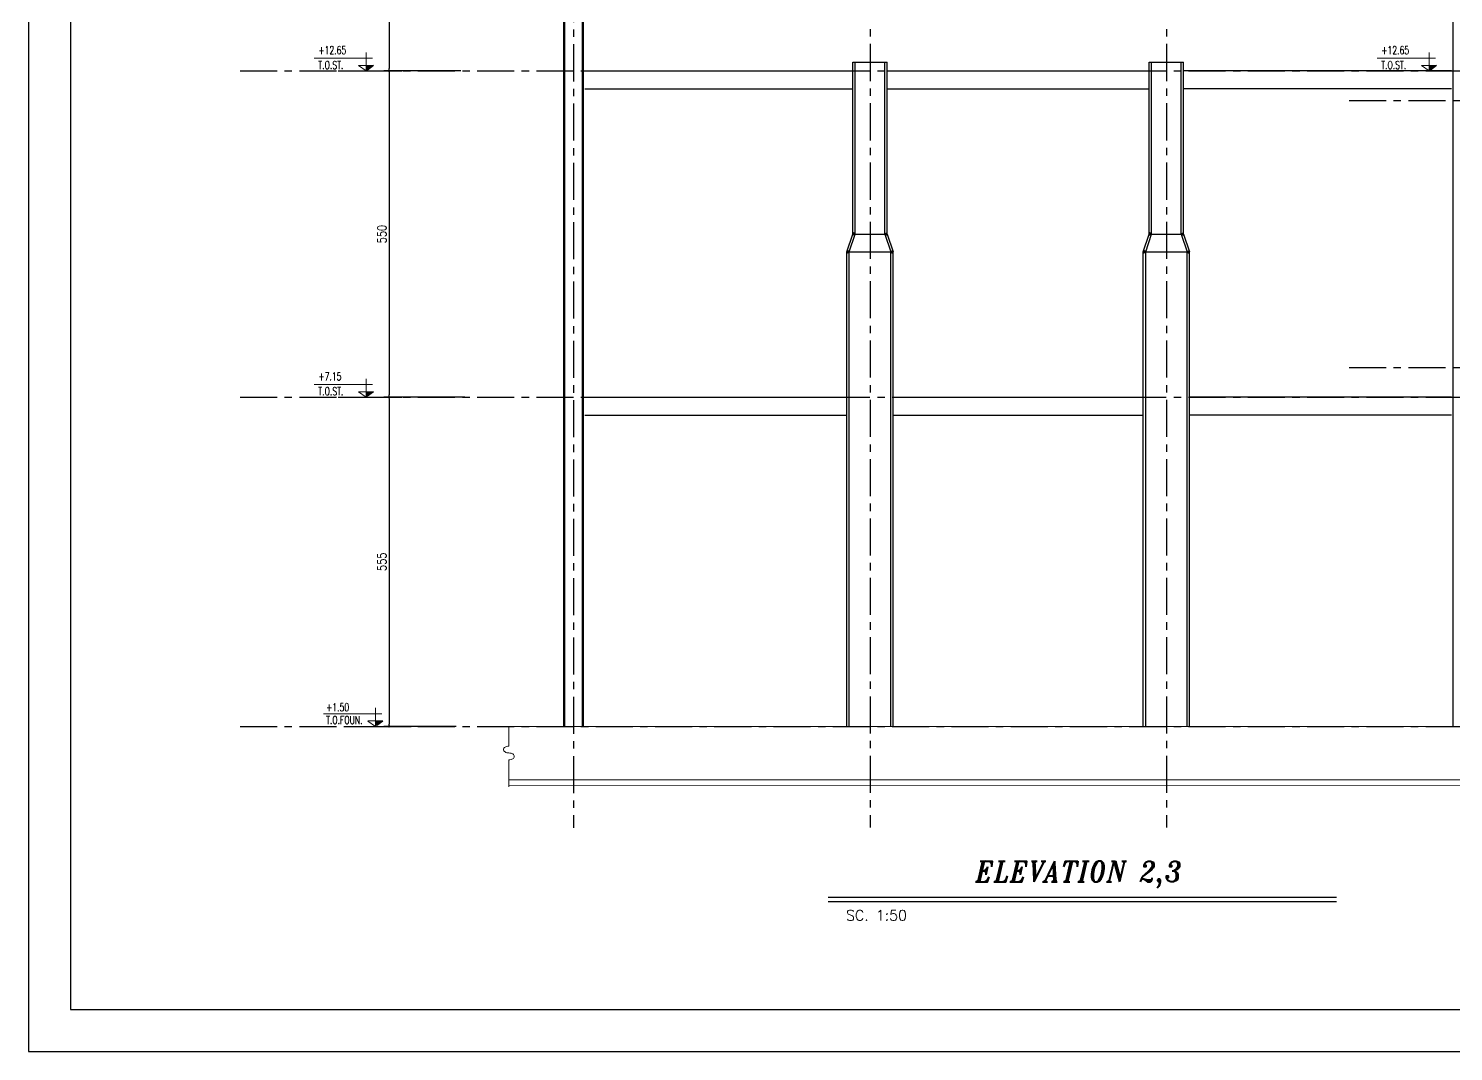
# Model space of a CAD drawing. Header units: inches. Extents: x 460503 to 460688, y 47570 to 48852.
# Drawn here: x 460506.05 to 460554.12, y 47936.28 to 47970.78 of the extents above; entities that cross this region are included whole.
import ezdxf

# ---------------------------------------------------------------- set-up
doc = ezdxf.new("R2010")
doc.units = ezdxf.units.IN
doc.header["$MEASUREMENT"] = 0
doc.linetypes.add('CENTER', pattern=[2, 1.25, -0.25, 0.25, -0.25])
doc.linetypes.add('HIDDEN', pattern=[0.375, 0.25, -0.125])
for name, color, linetype in [('1', 1, 'Continuous'), ('1R', 1, 'Continuous'), ('2H', 2, 'HIDDEN'), ('3', 3, 'HIDDEN'), ('3G', 3, 'Continuous'), ('4C', 4, 'Continuous'), ('6M', 6, 'Continuous'), ('AXE', 1, 'CENTER'), ('D', 1, 'Continuous'), ('DIM', 8, 'Continuous'), ('lateral brace', 5, 'Continuous'), ('Layer4', 118, 'Continuous'), ('LEVEL', 3, 'HIDDEN'), ('TXT', 3, 'Continuous')]:
    doc.layers.add(name, color=color, linetype=linetype)
doc.layers.add('2', color=2, linetype='Continuous', lineweight=9)
doc.styles.add('ITALICT', font='italict')
doc.styles.add('ROMANS', font='ROMANS', dxfattribs={"width": 0.8})
doc.styles.add('ROMANT', font='romant')
doc.dimstyles.new('1-100', dxfattribs={"dimtxt": 0.3, "dimasz": 0.08, "dimexe": 0.18, "dimexo": 0.0625, "dimgap": 0.09, "dimtad": 1, "dimdec": 0, "dimlfac": 100, "dimdsep": 46, "dimtxsty": 'ROMANT', "dimblk": 'DOT', "dimcen": 0.09, "dimclrd": 1, "dimclre": 1, "dimclrt": 3, "dimadec": 0, "dimazin": 0, "dimtfac": 1, "dimtdec": 0, "dimtix": 1, "dimtofl": 0, "dimtmove": 2, "dimatfit": 3, "dimldrblk": 'DOT', "dimfxl": 1, "dimtolj": 1, "dimarcsym": 0})

# ---------------------------------------------------------------- blocks, each defined once
blk = doc.blocks.new('DOT')
at = {"layer": 'DIM', "color": 0, "linetype": 'ByBlock'}
blk.add_line((-0.5, 0), (-1, 0), dxfattribs=at)
at = {"layer": 'DIM', "color": 0, "linetype": 'ByBlock', "const_width": 0.5}
blk.add_lwpolyline([(-0.25, 0, 1), (0.25, 0, 1)], format="xyb", close=True, dxfattribs=at)
blk = doc.blocks.new('*D404')
at = {"layer": 'D', "color": 1, "lineweight": -2, "transparency": 16777216}
for p, q in [((460520.768, 47958.347), (460518.03, 47958.347)), ((460518.21, 47958.267), (460518.21, 47947.327)), ((460520.469, 47947.247), (460518.03, 47947.247))]:
    blk.add_line(p, q, dxfattribs=at)
at = {"layer": 'Defpoints', "color": 0, "transparency": 16777216}
for p in [(460520.83, 47958.347), (460518.21, 47947.247), (460520.532, 47947.247)]:
    blk.add_point(p, dxfattribs=at)
at = {"layer": 'D', "color": 1, "lineweight": -2, "transparency": 16777216, "xscale": 0.08, "yscale": 0.08, "zscale": 0.08}
for p, rotation in [((460518.21, 47958.347), 90), ((460518.21, 47947.247), 270)]:
    blk.add_blockref('DOT', p, dxfattribs=dict(at, rotation=rotation))
at = {"layer": 'D', "color": 2, "transparency": 16777216, "insert": (460517.97, 47952.797), "char_height": 0.3, "attachment_point": 5, "rotation": 90, "style": 'ROMANS'}
blk.add_mtext('\\A1;555', dxfattribs=at)
blk = doc.blocks.new('_Dot')
at = {"layer": 'DIM', "color": 0, "lineweight": -2}
blk.add_line((-0.5, 0), (-1, 0), dxfattribs=at)
at = {"layer": 'DIM', "color": 0, "const_width": 0.5}
blk.add_lwpolyline([(-0.25, 0, 1), (0.25, 0, 1)], format="xyb", close=True, dxfattribs=at)
blk = doc.blocks.new('*D405')
at = {"layer": 'D', "color": 1, "lineweight": -2, "transparency": 16777216}
for p, q in [((460520.628, 47969.347), (460518.03, 47969.347)), ((460518.21, 47969.267), (460518.21, 47958.427)), ((460520.469, 47958.347), (460518.03, 47958.347))]:
    blk.add_line(p, q, dxfattribs=at)
at = {"layer": 'Defpoints', "color": 0, "transparency": 16777216}
for p in [(460520.69, 47969.347), (460518.21, 47958.347), (460520.532, 47958.347)]:
    blk.add_point(p, dxfattribs=at)
at = {"layer": 'D', "color": 1, "lineweight": -2, "transparency": 16777216, "xscale": 0.08, "yscale": 0.08, "zscale": 0.08}
for p, rotation in [((460518.21, 47969.347), 90), ((460518.21, 47958.347), 270)]:
    blk.add_blockref('DOT', p, dxfattribs=dict(at, rotation=rotation))
at = {"layer": 'D', "color": 2, "transparency": 16777216, "insert": (460517.97, 47963.847), "char_height": 0.3, "attachment_point": 5, "rotation": 90, "style": 'ROMANS'}
blk.add_mtext('\\A1;550', dxfattribs=at)
blk = doc.blocks.new('*D406')
at = {"layer": 'D', "color": 1, "lineweight": -2, "transparency": 16777216}
for p, q in [((460520.768, 47978.347), (460518.03, 47978.347)), ((460518.21, 47978.267), (460518.21, 47969.427)), ((460520.469, 47969.347), (460518.03, 47969.347))]:
    blk.add_line(p, q, dxfattribs=at)
at = {"layer": 'Defpoints', "color": 0, "transparency": 16777216}
for p in [(460520.83, 47978.347), (460518.21, 47969.347), (460520.532, 47969.347)]:
    blk.add_point(p, dxfattribs=at)
at = {"layer": 'D', "color": 1, "lineweight": -2, "transparency": 16777216, "xscale": 0.08, "yscale": 0.08, "zscale": 0.08}
for p, rotation in [((460518.21, 47978.347), 90), ((460518.21, 47969.347), 270)]:
    blk.add_blockref('DOT', p, dxfattribs=dict(at, rotation=rotation))
at = {"layer": 'D', "color": 2, "transparency": 16777216, "insert": (460517.97, 47973.847), "char_height": 0.3, "attachment_point": 5, "rotation": 90, "style": 'ROMANS'}
blk.add_mtext('\\A1;450', dxfattribs=at)
blk = doc.blocks.new('ss')
at = {"layer": '2'}
for p, q in [((0, 0.137), (0, 0.514)), ((0, -0.137), (0, -0.674))]:
    blk.add_line(p, q, dxfattribs=at)
for points in [[(0, 0, -0.064661), (-0.043, 0.006, -0.077521), (-0.076, 0.02, -0.107173), (-0.1, 0.044, -0.145), (-0.107, 0.069, -0.145), (-0.1, 0.093, -0.107173), (-0.076, 0.117, -0.077521), (-0.043, 0.131, -0.064661), (0, 0.137, -0.064661)], [(0, -0.137, 0.064661), (0.043, -0.131, 0.077521), (0.076, -0.117, 0.107173), (0.1, -0.093, 0.145), (0.107, -0.069, 0.145), (0.1, -0.044, 0.107173), (0.076, -0.02, 0.077521), (0.043, -0.006, 0.064661), (0, 0, 0.064661)]]:
    blk.add_lwpolyline(points, format="xyb", dxfattribs=at)

msp = doc.modelspace()

# ---------------------------------------------------------------- hatches: boundary and pattern name
at = {"layer": '1R'}
h = msp.add_hatch(color=256, dxfattribs=at)
h.dxf.hatch_style = 1
h.paths.add_polyline_path([(460533.85802693, 47963.90401309), (460533.85802693, 47963.84688431), (460533.93802693, 47963.84688431)])
h.paths.add_polyline_path([(460533.93802693, 47963.84688431), (460533.85802693, 47963.84688431), (460533.84042509, 47963.79407878)])
h = msp.add_hatch(color=256, dxfattribs=at)
h.dxf.hatch_style = 1
h.paths.add_polyline_path([(460535.01802693, 47963.90401309), (460535.01802693, 47963.84688431), (460534.93802693, 47963.84688431)])
h.paths.add_polyline_path([(460534.93802693, 47963.84688431), (460535.01802693, 47963.84688431), (460535.03562877, 47963.79407878)])
h = msp.add_hatch(color=256, dxfattribs=at)
h.dxf.hatch_style = 1
h.paths.add_polyline_path([(460543.85802693, 47963.90401309), (460543.85802693, 47963.84688431), (460543.93802693, 47963.84688431)])
h.paths.add_polyline_path([(460543.93802693, 47963.84688431), (460543.85802693, 47963.84688431), (460543.84042509, 47963.79407878)])
h = msp.add_hatch(color=256, dxfattribs=at)
h.dxf.hatch_style = 1
h.paths.add_polyline_path([(460545.01802693, 47963.90401309), (460545.01802693, 47963.84688431), (460544.93802693, 47963.84688431)])
h.paths.add_polyline_path([(460544.93802693, 47963.84688431), (460545.01802693, 47963.84688431), (460545.03562877, 47963.79407878)])
h = msp.add_hatch(color=256, dxfattribs=at)
h.dxf.hatch_style = 1
h.paths.add_polyline_path([(460533.67516557, 47963.29830021), (460533.65802693, 47963.24688431), (460533.73802693, 47963.24688431)])
h.paths.add_polyline_path([(460533.73802693, 47963.24688431), (460533.65802693, 47963.24688431), (460533.65802693, 47963.18975552)])
h = msp.add_hatch(color=256, dxfattribs=at)
h.dxf.hatch_style = 1
h.paths.add_polyline_path([(460535.2008883, 47963.29830021), (460535.21802693, 47963.24688431), (460535.13802693, 47963.24688431)])
h.paths.add_polyline_path([(460535.13802693, 47963.24688431), (460535.21802693, 47963.24688431), (460535.21802693, 47963.18975552)])
h = msp.add_hatch(color=256, dxfattribs=at)
h.dxf.hatch_style = 1
h.paths.add_polyline_path([(460543.67516557, 47963.29830021), (460543.65802693, 47963.24688431), (460543.73802693, 47963.24688431)])
h.paths.add_polyline_path([(460543.73802693, 47963.24688431), (460543.65802693, 47963.24688431), (460543.65802693, 47963.18975552)])
h = msp.add_hatch(color=256, dxfattribs=at)
h.dxf.hatch_style = 1
h.paths.add_polyline_path([(460545.2008883, 47963.29830021), (460545.21802693, 47963.24688431), (460545.13802693, 47963.24688431)])
h.paths.add_polyline_path([(460545.13802693, 47963.24688431), (460545.21802693, 47963.24688431), (460545.21802693, 47963.18975552)])

# ---------------------------------------------------------------- linework, layer by layer
at = {"layer": '1'}
msp.add_lwpolyline([(460507.46120186, 47937.70026708), (460588.72955203, 47937.70026708), (460588.72955203, 47994.33326372), (460507.46120186, 47994.33326372)], close=True, dxfattribs=at)
at = {"layer": '1R'}
for p, q in [((460533.93802693, 47963.84688431, 0.01499996), (460533.84043579, 47963.79411088)), ((460533.93802693, 47963.84688431, 0.01499996), (460533.85802693, 47963.90401309, 0.01499996)), ((460533.85802693, 47963.84688431), (460534.81802693, 47963.84688431)), ((460533.95802693, 47963.84688431, 0.01499996), (460535.01802693, 47963.84688431, 0.01499996)), ((460534.93802693, 47963.84688431, 0.01499996), (460535.01802693, 47963.90401309, 0.01499996)), ((460534.93802693, 47963.84688431, 0.01499996), (460535.03547427, 47963.79454228)), ((460543.93802693, 47963.84688431, 0.01499996), (460543.84043579, 47963.79411088)), ((460543.93802693, 47963.84688431, 0.01499996), (460543.85802693, 47963.90401309, 0.01499996)), ((460543.85802693, 47963.84688431), (460544.81802693, 47963.84688431)), ((460543.95802693, 47963.84688431, 0.01499996), (460545.01802693, 47963.84688431, 0.01499996)), ((460544.93802693, 47963.84688431, 0.01499996), (460545.01802693, 47963.90401309, 0.01499996)), ((460544.93802693, 47963.84688431, 0.01499996), (460545.03547427, 47963.79454228)), ((460533.65802693, 47963.24688431), (460535.21802693, 47963.24688431)), ((460533.65802693, 47963.24688431), (460535.21802693, 47963.24688431)), ((460533.65802693, 47963.24688431), (460535.01802693, 47963.24688431)), ((460533.65802693, 47963.24688431), (460535.01802693, 47963.24688431)), ((460533.73802693, 47963.24688431), (460533.65802693, 47963.18975552)), ((460533.73802693, 47963.24688431), (460533.67516557, 47963.29830021)), ((460535.13802693, 47963.24688431), (460535.2008883, 47963.29830021)), ((460535.13802693, 47963.24688431), (460535.21802693, 47963.18975552)), ((460543.65802693, 47963.24688431), (460545.21802693, 47963.24688431)), ((460543.65802693, 47963.24688431), (460545.21802693, 47963.24688431)), ((460543.65802693, 47963.24688431), (460545.01802693, 47963.24688431)), ((460543.65802693, 47963.24688431), (460545.01802693, 47963.24688431)), ((460543.73802693, 47963.24688431), (460543.65802693, 47963.18975552)), ((460543.73802693, 47963.24688431), (460543.67516557, 47963.29830021)), ((460545.13802693, 47963.24688431), (460545.2008883, 47963.29830021)), ((460545.13802693, 47963.24688431), (460545.21802693, 47963.18975552))]:
    msp.add_line(p, q, dxfattribs=at)
at = {"layer": '2'}
for p, q in [((460517.44337754, 47969.34688431), (460517.44337754, 47969.97131497)), ((460553.30399442, 47969.34688431, 0.00499999), (460553.30399442, 47969.97131497, 0.00499999)), ((460517.65622353, 47969.77499822), (460515.68457047, 47969.77499822)), ((460517.44337754, 47969.34688431), (460517.18333268, 47969.52704716)), ((460517.18339927, 47969.531758), (460517.68348555, 47969.531758)), ((460553.51684042, 47969.77499822, 0.00499999), (460551.54518735, 47969.77499822, 0.00499999)), ((460553.30399442, 47969.34688431, 0.00499999), (460553.04394956, 47969.52704716, 0.00499999)), ((460553.04401615, 47969.531758, 0.00499999), (460553.54410243, 47969.531758, 0.00499999)), ((460517.44337754, 47958.34688431), (460517.44337754, 47958.97131497)), ((460517.65622353, 47958.77499822), (460515.68457047, 47958.77499822)), ((460517.44337754, 47958.34688431), (460517.18333268, 47958.52704716)), ((460517.18339927, 47958.531758), (460517.68348555, 47958.531758)), ((460517.75561782, 47947.24688431), (460517.75561782, 47947.87131497)), ((460517.96846381, 47947.67499822), (460515.99681075, 47947.67499822)), ((460517.75561782, 47947.24688431), (460517.49557296, 47947.42704716)), ((460517.49563955, 47947.431758), (460517.99572583, 47947.431758)), ((460522.25147148, 47947.24678638, 0.00499999), (460566.16644849, 47947.24688431)), ((460522.25137973, 47945.44678638, 0.00499999), (460566.16656171, 47945.45136279, 0.00499999)), ((460522.25136801, 47945.24678638, 0.00499999), (460566.1665893, 47945.25136279, 0.00499999))]:
    msp.add_line(p, q, dxfattribs=at)
at = {"layer": '2H'}
for p, q in [((460517.68341895, 47969.52704716), (460517.44337754, 47969.34688431)), ((460553.54403584, 47969.52704716, 0.00499999), (460553.30399442, 47969.34688431, 0.00499999)), ((460517.68341895, 47958.52704716), (460517.44337754, 47958.34688431)), ((460517.99565924, 47947.42704716), (460517.75561782, 47947.24688431))]:
    msp.add_line(p, q, dxfattribs=at)
at = {"layer": '3'}
for points in [[(460517.44337754, 47969.34688431), (460517.68341895, 47969.52704716), (460517.44337754, 47969.52704716)], [(460553.30399442, 47969.34688431, 0.00499999), (460553.54403584, 47969.52704716, 0.00499999), (460553.30399442, 47969.52704716, 0.00499999)], [(460517.44337754, 47958.34688431), (460517.68341895, 47958.52704716), (460517.44337754, 47958.52704716)], [(460517.75561782, 47947.24688431), (460517.99565924, 47947.42704716), (460517.75561782, 47947.42704716)]]:
    msp.add_solid(points, dxfattribs=at)
at = {"layer": '3G'}
for p, q in [((460524.10802693, 47947.24688431, 0.00499999), (460524.10802693, 47978.34688431, 0.00499999)), ((460524.13802693, 47947.24688431, 0.00499999), (460524.13802693, 47978.35780758, 0.00499999)), ((460524.73802693, 47947.24688431, 0.00499999), (460524.73802693, 47978.43973216, 0.00499999)), ((460524.76802693, 47947.24688431, 0.00499999), (460524.76802693, 47978.44382839, 0.00499999)), ((460554.10802693, 47947.24688431, 0.00499999), (460554.10802693, 47978.44178627, 0.00499999)), ((460533.85802693, 47969.64688431), (460535.01802693, 47969.64688431)), ((460533.85802693, 47963.84688431), (460533.85802693, 47969.64688431)), ((460533.93802693, 47963.84688431), (460533.93802693, 47969.64688431)), ((460534.93802693, 47963.84688431), (460534.93802693, 47969.64688431)), ((460534.93802693, 47963.84688431), (460534.93802693, 47969.64688431)), ((460535.01802693, 47963.84688431), (460535.01802693, 47969.64688431)), ((460543.85802693, 47969.64688431), (460545.01802693, 47969.64688431)), ((460543.85802693, 47963.84688431), (460543.85802693, 47969.64688431)), ((460543.93802693, 47963.84688431), (460543.93802693, 47969.64688431)), ((460544.93802693, 47963.84688431), (460544.93802693, 47969.64688431)), ((460544.93802693, 47963.84688431), (460544.93802693, 47969.64688431)), ((460545.01802693, 47963.84688431), (460545.01802693, 47969.64688431)), ((460524.81802693, 47969.34688431, 0.00499999), (460533.85802693, 47969.34688431, 0.00499999)), ((460535.01802693, 47969.34688431), (460543.85802693, 47969.34688431)), ((460554.05802693, 47969.3468843, 0.00499999), (460545.01802692, 47969.3468843, 0.00499999)), ((460524.81802693, 47968.74688431, 0.00499999), (460533.85802693, 47968.74688431, 0.00499999)), ((460535.01802693, 47968.74688431), (460543.85802693, 47968.74688431)), ((460554.05802692, 47968.7468843, 0.00499999), (460545.01802692, 47968.7468843, 0.00499999)), ((460533.65802693, 47963.24688431), (460533.85802693, 47963.84688431)), ((460533.73802693, 47963.24688431), (460533.93802693, 47963.84688431)), ((460534.93802693, 47963.84688431), (460535.13802693, 47963.24688431)), ((460535.01802693, 47963.84688431), (460535.21802693, 47963.24688431)), ((460543.65802693, 47963.24688431), (460543.85802693, 47963.84688431)), ((460543.73802693, 47963.24688431), (460543.93802693, 47963.84688431)), ((460544.93802693, 47963.84688431), (460545.13802693, 47963.24688431)), ((460545.01802693, 47963.84688431), (460545.21802693, 47963.24688431)), ((460533.65802693, 47947.24688431), (460533.65802693, 47963.24688431)), ((460533.73802693, 47947.24688431), (460533.73802693, 47963.24688431)), ((460535.13802693, 47947.24688431), (460535.13802693, 47963.24688431)), ((460535.13802693, 47947.24688431), (460535.13802693, 47963.24688431)), ((460535.21802693, 47947.24688431), (460535.21802693, 47963.24688431)), ((460543.65802693, 47947.24688431), (460543.65802693, 47963.24688431)), ((460543.73802693, 47947.24688431), (460543.73802693, 47963.24688431)), ((460545.13802693, 47947.24688431), (460545.13802693, 47963.24688431)), ((460545.13802693, 47947.24688431), (460545.13802693, 47963.24688431)), ((460545.21802693, 47947.24688431), (460545.21802693, 47963.24688431)), ((460524.81802693, 47958.34688431, 0.00499999), (460533.65802693, 47958.34688431, 0.00499999)), ((460535.21802693, 47958.34688431), (460543.65802693, 47958.34688431)), ((460554.05802692, 47958.3468843, 0.00499999), (460545.21802692, 47958.3468843, 0.00499999)), ((460524.81802693, 47957.74688431, 0.00499999), (460533.65802693, 47957.74688431, 0.00499999)), ((460535.21802693, 47957.74688431), (460543.65802693, 47957.74688431)), ((460554.05802692, 47957.7468843, 0.00499999), (460545.21802692, 47957.7468843, 0.00499999)), ((460533.04300814, 47941.34205528, 0.00499999), (460550.17395145, 47941.34205528, 0.00499999))]:
    msp.add_line(p, q, dxfattribs=at)
at = {"layer": '3G', "linetype": 'ByBlock'}
msp.add_line((460533.03018718, 47941.34205528, 0.00499999), (460550.17395145, 47941.34205528, 0.00499999), dxfattribs=at)
at = {"layer": '6M', "color": 4}
msp.add_line((460533.03018718, 47941.4926224, 0.00499999), (460550.17395145, 47941.4926224, 0.00499999), dxfattribs=at)
at = {"layer": 'AXE'}
for p, q in [((460524.43802693, 47988.24780612, 0.00499999), (460524.43802693, 47943.82240453, 0.00499999)), ((460534.43802693, 47988.25776545, 0.00499999), (460534.43802693, 47943.83236386, 0.00499999)), ((460544.43802693, 47988.25776545, 0.00499999), (460544.43802693, 47943.83236386, 0.00499999)), ((460513.18397456, 47969.34688431), (460569.12325063, 47969.34688431)), ((460550.60136268, 47968.34688431), (460569.12325064, 47968.34688431)), ((460550.60136267, 47959.34688431), (460569.12325063, 47959.34688431)), ((460513.18397456, 47958.34688431), (460569.12325063, 47958.34688431)), ((460513.18397456, 47947.24688431), (460569.12325063, 47947.24688431))]:
    msp.add_line(p, q, dxfattribs=at)
at = {"layer": 'D'}
for p, q in [((460516.49370411, 47969.34688431), (460518.64406491, 47969.34688431)), ((460516.49370411, 47958.34688431), (460518.64406491, 47958.34688431)), ((460516.80594439, 47947.24688431), (460518.95630519, 47947.24688431))]:
    msp.add_line(p, q, dxfattribs=at)
at = {"layer": 'DIM'}
msp.add_lwpolyline([(460506.04537694, 47936.28444217), (460590.14537694, 47936.28444217), (460590.14537694, 47995.74908863), (460506.04537694, 47995.74908863)], close=True, dxfattribs=at)
at = {"layer": 'lateral brace'}
msp.add_lwpolyline([(460506.04537694, 47936.28444217), (460590.14537694, 47936.28444217), (460590.14537694, 47995.74908863), (460506.04537694, 47995.74908863)], close=True, dxfattribs=at)
at = {"layer": 'Layer4'}
msp.add_lwpolyline([(460590.14537694, 47995.74908863), (460506.04537694, 47995.74908863), (460506.04537694, 47936.28444217), (460590.14537694, 47936.28444217)], close=True, dxfattribs=at)

# ---------------------------------------------------------------- block references
at = {"layer": 'TXT', "xscale": 1.7, "yscale": 1.7, "zscale": 1.7}
msp.add_blockref('ss', (460522.25141453, 47946.3498843, 0.00499999), dxfattribs=at)

# ---------------------------------------------------------------- texts
at = {"layer": '3G', "style": 'ROMANS'}
msp.add_text('SC. 1:50', height=0.35, dxfattribs=at).set_placement((460533.62959842, 47940.70126691, 0.00499999))
at = {"layer": '4C', "style": 'ITALICT', "width": 0.9}
msp.add_text('ELEVATION 2,3 ', height=0.7, dxfattribs=at).set_placement((460537.99260692, 47942.00538816, 0.00499999))
at = {"layer": 'LEVEL', "style": 'ROMANS', "width": 0.7}
for s, p in [('+12.65', (460515.82536869, 47969.91463235)), ('+12.65', (460551.68598557, 47969.91463235, 0.00499999)), ('T.O.ST.  ', (460515.82536869, 47969.41338543)), ('T.O.ST.  ', (460551.68598557, 47969.41338543, 0.00499999)), ('+7.15', (460515.82536869, 47958.91463235)), ('T.O.ST.  ', (460515.82536869, 47958.41338543)), ('+1.50', (460516.08546677, 47947.75593691)), ('T.O.FOUN.', (460516.08546677, 47947.32637955))]:
    msp.add_text(s, height=0.27, dxfattribs=at).set_placement(p)

# ---------------------------------------------------------------- dimensions: what is measured, and where the dimension line sits
at = {"layer": 'D'}
for base, p1, p2, text, picture, middle in [((460518.20998352, 47969.34688431), (460520.83017863, 47978.34688431), (460520.53199866, 47969.34688431), '450', '*D406', (460517.96998352, 47973.84688431)), ((460518.20998352, 47958.34688431), (460520.69023995, 47969.34688431), (460520.53199866, 47958.34688431), '550', '*D405', (460517.96998352, 47963.84688431)), ((460518.20998352, 47947.24688431), (460520.83017863, 47958.34688431), (460520.53199866, 47947.24688431), '555', '*D404', (460517.96998352, 47952.79688431))]:
    dim = msp.add_linear_dim(base=base, p1=p1, p2=p2, angle=90, text=text, dimstyle='1-100', override={"dimtxsty": 'ROMANS', "dimclrt": 2, "dimtmove": 1}, dxfattribs=at)
    dim.commit()
    dim.dimension.update_dxf_attribs({"geometry": picture, "text_midpoint": middle})

doc.saveas('drawing.dxf')
